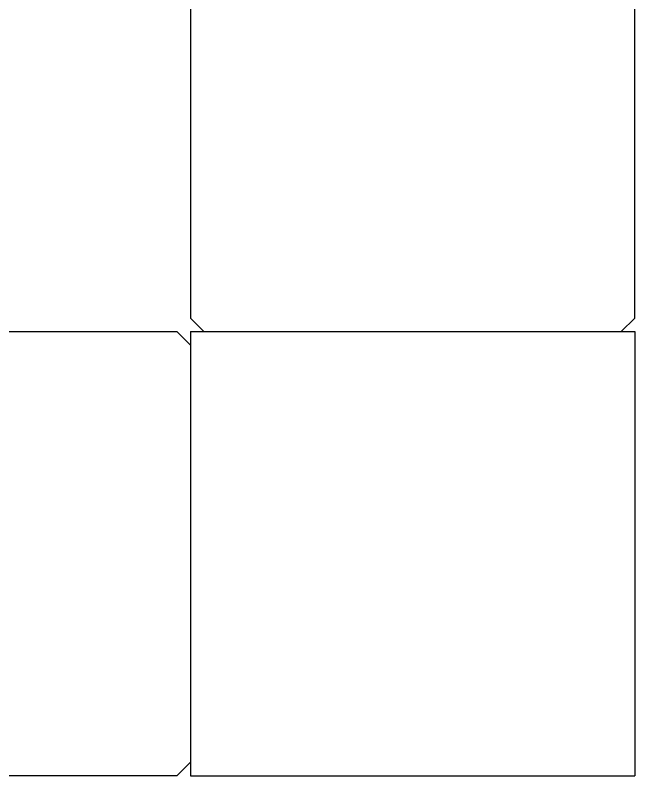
# Model space of a CAD drawing. Header units: centimetres. Extents: x 0.3 to 84.3, y 0.3 to 59.7.
# Drawn here: x 62.4934 to 62.6774, y 11.7666 to 11.9926 of the extents above; entities that cross this region are included whole.
import ezdxf

# ---------------------------------------------------------------- set-up
doc = ezdxf.new("R2010")
doc.units = ezdxf.units.CM
doc.linetypes.add('AUSGEZOGEN', pattern=[0])
doc.layers.add('Fenster', color=7, linetype='AUSGEZOGEN', lineweight=35)

msp = doc.modelspace()

# ---------------------------------------------------------------- linework, layer by layer
at = {"layer": 'Fenster', "color": 7, "linetype": 'AUSGEZOGEN', "lineweight": 25}
for p, q in [((62.6774, 11.9026), (62.6774, 12.0646)), ((62.5454, 12.0466), (62.5454, 11.9026)), ((62.5454, 11.9026), (62.5494, 11.8986)), ((62.6734, 11.8986), (62.6774, 11.9026)), ((62.3974, 11.8986), (62.5414, 11.8986)), ((62.5414, 11.8986), (62.5454, 11.8946)), ((62.5454, 11.8986), (62.5454, 11.7666)), ((62.5454, 11.8986), (62.6774, 11.8986)), ((62.5494, 11.8986), (62.6734, 11.8986)), ((62.6774, 11.8986), (62.6774, 11.7666)), ((62.5454, 11.8946), (62.5454, 11.7706)), ((62.5454, 11.7706), (62.5414, 11.7666)), ((62.5414, 11.7666), (62.3794, 11.7666)), ((62.5454, 11.7666), (62.6774, 11.7666))]:
    msp.add_line(p, q, dxfattribs=at)

doc.saveas('drawing.dxf')
